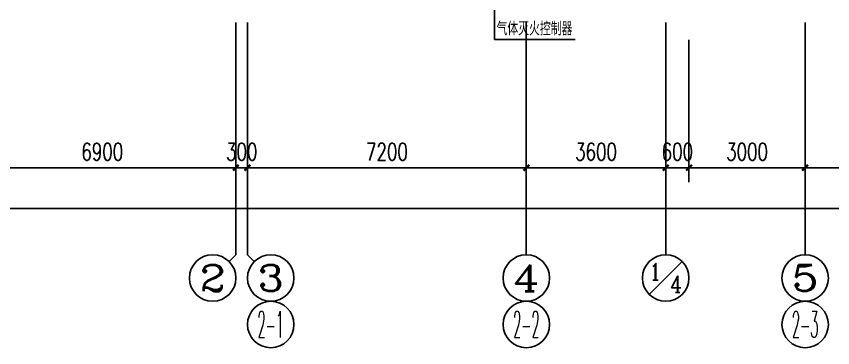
# Model space of a CAD drawing. Extents: x -6243262 to 3079315, y -2914302 to 172723.
# Drawn here: x -1939310 to -1918230, y -1017290 to -1008729 of the extents above; entities that cross this region are included whole.
import ezdxf
from ezdxf.enums import TextEntityAlignment as Align

# ---------------------------------------------------------------- set-up
doc = ezdxf.new("R2010")
doc.units = 0
doc.header["$LTSCALE"] = 1000
for name, color, linetype in [('0-柱网', 2, 'Continuous'), ('AXIS_TEXT', 7, 'Continuous'), ('TEL_LEAD', 3, 'Continuous')]:
    doc.layers.add(name, color=color, linetype=linetype)
doc.styles.add('_TCH_AXIS', font='COMPLEX', dxfattribs={"bigfont": 'GBCBIG'})
doc.styles.add('_TCH_DIM_T3', font='SIMPLEX', dxfattribs={"width": 0.705882, "bigfont": 'GBCBIG'})
doc.styles.add('_TEL_DIM', font='SIMPLEX', dxfattribs={"width": 0.8, "height": 3.5, "bigfont": 'HZTXT'})
doc.styles.add('COMPLEX', font='COMPLEX')
doc.dimstyles.new('_TCH_ARCH&&150', dxfattribs={"dimtxt": 446.25, "dimasz": 150, "dimexe": 375, "dimexo": 450, "dimgap": 189.375, "dimtad": 1, "dimdec": 0, "dimzin": 0, "dimdsep": 46, "dimtxsty": '_TCH_DIM_T3', "dimblk": 'ARCHTICK', "dimcen": 0.09, "dimclrt": 7, "dimazin": 2, "dimtfac": 1, "dimtdec": 0, "dimtix": 1, "dimtmove": 2, "dimatfit": 3, "dimfxl": 0, "dimtolj": 1, "dimtzin": 0, "dimarcsym": 0})

# ---------------------------------------------------------------- blocks, each defined once
blk = doc.blocks.new('_ArchTick')
at = {"color": 0, "linetype": 'ByBlock', "const_width": 0.4}
blk.add_lwpolyline([(-0.5, -0.5), (0.5, 0.5)], dxfattribs=at)
blk = doc.blocks.new('*D566')
at = {"layer": '0-柱网', "color": 0, "lineweight": -2, "transparency": 16777216}
for p, q in [((1320574, -1195682), (1320574, -1200107)), ((1394574, -1195682), (1394574, -1200107)), ((1320574, -1199732), (1394574, -1199732))]:
    blk.add_line(p, q, dxfattribs=at)
at = {"layer": 'Defpoints', "color": 0, "transparency": 16777216}
for p in [(1320574, -1195232), (1394574, -1195232), (1394574, -1199732)]:
    blk.add_point(p, dxfattribs=at)
at = {"layer": '0-柱网', "color": 0, "lineweight": -2, "transparency": 16777216, "xscale": 150, "yscale": 150, "zscale": 150, "rotation": 180}
blk.add_blockref('_ArchTick', (1320574, -1199732), dxfattribs=at)
at = {"layer": '0-柱网', "color": 0, "lineweight": -2, "transparency": 16777216, "xscale": 150, "yscale": 150, "zscale": 150}
blk.add_blockref('_ArchTick', (1394574, -1199732), dxfattribs=at)
at = {"layer": '0-柱网', "color": 7, "transparency": 16777216, "insert": (1357574, -1199319), "char_height": 446.2, "attachment_point": 5, "style": '_TCH_DIM_T3'}
blk.add_mtext('\\A1;74000', dxfattribs=at)
blk = doc.blocks.new('*D567')
at = {"layer": '0-柱网', "color": 0, "lineweight": -2, "transparency": 16777216}
for p, q in [((1320574, -1195382), (1320574, -1199057)), ((1327474, -1195382), (1327474, -1199057)), ((1320574, -1198682), (1327474, -1198682))]:
    blk.add_line(p, q, dxfattribs=at)
at = {"layer": 'Defpoints', "color": 0, "transparency": 16777216}
for p in [(1320574, -1194932), (1327474, -1194932), (1327474, -1198682)]:
    blk.add_point(p, dxfattribs=at)
at = {"layer": '0-柱网', "color": 0, "lineweight": -2, "transparency": 16777216, "xscale": 150, "yscale": 150, "zscale": 150, "rotation": 180}
blk.add_blockref('_ArchTick', (1320574, -1198682), dxfattribs=at)
at = {"layer": '0-柱网', "color": 0, "lineweight": -2, "transparency": 16777216, "xscale": 150, "yscale": 150, "zscale": 150}
blk.add_blockref('_ArchTick', (1327474, -1198682), dxfattribs=at)
at = {"layer": '0-柱网', "color": 7, "transparency": 16777216, "insert": (1324024, -1198269), "char_height": 446.2, "attachment_point": 5, "style": '_TCH_DIM_T3'}
blk.add_mtext('\\A1;6900', dxfattribs=at)
blk = doc.blocks.new('*D568')
at = {"layer": '0-柱网', "color": 0, "lineweight": -2, "transparency": 16777216}
for p, q in [((1327474, -1195382), (1327474, -1199057)), ((1327774, -1195382), (1327774, -1199057)), ((1327474, -1198682), (1327324, -1198682)), ((1327474, -1198682), (1327774, -1198682)), ((1327774, -1198682), (1327924, -1198682))]:
    blk.add_line(p, q, dxfattribs=at)
at = {"layer": 'Defpoints', "color": 0, "transparency": 16777216}
for p in [(1327474, -1194932), (1327774, -1194932), (1327774, -1198682)]:
    blk.add_point(p, dxfattribs=at)
at = {"layer": '0-柱网', "color": 0, "lineweight": -2, "transparency": 16777216, "xscale": 150, "yscale": 150, "zscale": 150}
blk.add_blockref('_ArchTick', (1327474, -1198682), dxfattribs=at)
at = {"layer": '0-柱网', "color": 0, "lineweight": -2, "transparency": 16777216, "xscale": 150, "yscale": 150, "zscale": 150, "rotation": 180}
blk.add_blockref('_ArchTick', (1327774, -1198682), dxfattribs=at)
at = {"layer": '0-柱网', "color": 7, "transparency": 16777216, "insert": (1327624, -1198269), "char_height": 446.2, "attachment_point": 5, "style": '_TCH_DIM_T3'}
blk.add_mtext('\\A1;300', dxfattribs=at)
blk = doc.blocks.new('*D569')
at = {"layer": '0-柱网', "color": 0, "lineweight": -2, "transparency": 16777216}
for p, q in [((1327774, -1195382), (1327774, -1199057)), ((1334974, -1195382), (1334974, -1199057)), ((1327774, -1198682), (1334974, -1198682))]:
    blk.add_line(p, q, dxfattribs=at)
at = {"layer": 'Defpoints', "color": 0, "transparency": 16777216}
for p in [(1327774, -1194932), (1334974, -1194932), (1334974, -1198682)]:
    blk.add_point(p, dxfattribs=at)
at = {"layer": '0-柱网', "color": 0, "lineweight": -2, "transparency": 16777216, "xscale": 150, "yscale": 150, "zscale": 150, "rotation": 180}
blk.add_blockref('_ArchTick', (1327774, -1198682), dxfattribs=at)
at = {"layer": '0-柱网', "color": 0, "lineweight": -2, "transparency": 16777216, "xscale": 150, "yscale": 150, "zscale": 150}
blk.add_blockref('_ArchTick', (1334974, -1198682), dxfattribs=at)
at = {"layer": '0-柱网', "color": 7, "transparency": 16777216, "insert": (1331374, -1198269), "char_height": 446.2, "attachment_point": 5, "style": '_TCH_DIM_T3'}
blk.add_mtext('\\A1;7200', dxfattribs=at)
blk = doc.blocks.new('*D570')
at = {"layer": '0-柱网', "color": 0, "lineweight": -2, "transparency": 16777216}
for p, q in [((1334974, -1195382), (1334974, -1199057)), ((1338574, -1195382), (1338574, -1199057)), ((1334974, -1198682), (1338574, -1198682))]:
    blk.add_line(p, q, dxfattribs=at)
at = {"layer": 'Defpoints', "color": 0, "transparency": 16777216}
for p in [(1334974, -1194932), (1338574, -1194932), (1338574, -1198682)]:
    blk.add_point(p, dxfattribs=at)
at = {"layer": '0-柱网', "color": 0, "lineweight": -2, "transparency": 16777216, "xscale": 150, "yscale": 150, "zscale": 150, "rotation": 180}
blk.add_blockref('_ArchTick', (1334974, -1198682), dxfattribs=at)
at = {"layer": '0-柱网', "color": 0, "lineweight": -2, "transparency": 16777216, "xscale": 150, "yscale": 150, "zscale": 150}
blk.add_blockref('_ArchTick', (1338574, -1198682), dxfattribs=at)
at = {"layer": '0-柱网', "color": 7, "transparency": 16777216, "insert": (1336774, -1198269), "char_height": 446.2, "attachment_point": 5, "style": '_TCH_DIM_T3'}
blk.add_mtext('\\A1;3600', dxfattribs=at)
blk = doc.blocks.new('*D571')
at = {"layer": '0-柱网', "color": 0, "lineweight": -2, "transparency": 16777216}
for p, q in [((1338574, -1195382), (1338574, -1199057)), ((1339174, -1195382), (1339174, -1199057)), ((1338574, -1198682), (1338424, -1198682)), ((1338574, -1198682), (1339174, -1198682)), ((1339174, -1198682), (1339324, -1198682))]:
    blk.add_line(p, q, dxfattribs=at)
at = {"layer": 'Defpoints', "color": 0, "transparency": 16777216}
for p in [(1338574, -1194932), (1339174, -1194932), (1339174, -1198682)]:
    blk.add_point(p, dxfattribs=at)
at = {"layer": '0-柱网', "color": 0, "lineweight": -2, "transparency": 16777216, "xscale": 150, "yscale": 150, "zscale": 150}
blk.add_blockref('_ArchTick', (1338574, -1198682), dxfattribs=at)
at = {"layer": '0-柱网', "color": 0, "lineweight": -2, "transparency": 16777216, "xscale": 150, "yscale": 150, "zscale": 150, "rotation": 180}
blk.add_blockref('_ArchTick', (1339174, -1198682), dxfattribs=at)
at = {"layer": '0-柱网', "color": 7, "transparency": 16777216, "insert": (1338874, -1198269), "char_height": 446.2, "attachment_point": 5, "style": '_TCH_DIM_T3'}
blk.add_mtext('\\A1;600', dxfattribs=at)
blk = doc.blocks.new('*D572')
at = {"layer": '0-柱网', "color": 0, "lineweight": -2, "transparency": 16777216}
for p, q in [((1339174, -1195382), (1339174, -1199057)), ((1342174, -1195382), (1342174, -1199057)), ((1339174, -1198682), (1342174, -1198682))]:
    blk.add_line(p, q, dxfattribs=at)
at = {"layer": 'Defpoints', "color": 0, "transparency": 16777216}
for p in [(1339174, -1194932), (1342174, -1194932), (1342174, -1198682)]:
    blk.add_point(p, dxfattribs=at)
at = {"layer": '0-柱网', "color": 0, "lineweight": -2, "transparency": 16777216, "xscale": 150, "yscale": 150, "zscale": 150, "rotation": 180}
blk.add_blockref('_ArchTick', (1339174, -1198682), dxfattribs=at)
at = {"layer": '0-柱网', "color": 0, "lineweight": -2, "transparency": 16777216, "xscale": 150, "yscale": 150, "zscale": 150}
blk.add_blockref('_ArchTick', (1342174, -1198682), dxfattribs=at)
at = {"layer": '0-柱网', "color": 7, "transparency": 16777216, "insert": (1340674, -1198269), "char_height": 446.2, "attachment_point": 5, "style": '_TCH_DIM_T3'}
blk.add_mtext('\\A1;3000', dxfattribs=at)
blk = doc.blocks.new('*D573')
at = {"layer": '0-柱网', "color": 0, "lineweight": -2, "transparency": 16777216}
for p, q in [((1342174, -1195382), (1342174, -1199057)), ((1349374, -1195382), (1349374, -1199057)), ((1342174, -1198682), (1349374, -1198682))]:
    blk.add_line(p, q, dxfattribs=at)
at = {"layer": 'Defpoints', "color": 0, "transparency": 16777216}
for p in [(1342174, -1194932), (1349374, -1194932), (1349374, -1198682)]:
    blk.add_point(p, dxfattribs=at)
at = {"layer": '0-柱网', "color": 0, "lineweight": -2, "transparency": 16777216, "xscale": 150, "yscale": 150, "zscale": 150, "rotation": 180}
blk.add_blockref('_ArchTick', (1342174, -1198682), dxfattribs=at)
at = {"layer": '0-柱网', "color": 0, "lineweight": -2, "transparency": 16777216, "xscale": 150, "yscale": 150, "zscale": 150}
blk.add_blockref('_ArchTick', (1349374, -1198682), dxfattribs=at)
at = {"layer": '0-柱网', "color": 7, "transparency": 16777216, "insert": (1345774, -1198269), "char_height": 446.2, "attachment_point": 5, "style": '_TCH_DIM_T3'}
blk.add_mtext('\\A1;7200', dxfattribs=at)
blk = doc.blocks.new('_AXISO')
at = {"color": 0}
blk.add_circle((0, 0), 0.5, dxfattribs=at)
at = {"layer": 'AXIS_TEXT', "color": 0, "style": 'COMPLEX', "width": 1.041667}
blk.add_attdef('A', text='', height=0.56, dxfattribs=at).set_placement((-0.25, -0.28), (0.25, -0.28), align=Align.FIT)
blk = doc.blocks.new('345634')
at = {"layer": '0-柱网', "color": 8}
for p, q in [((1327474.1, -1194931.9), (1327474.1, -1200931.9)), ((1327774.1, -1194931.9), (1327774.1, -1200931.9)), ((1334974.1, -1194931.9), (1334974.1, -1200931.9)), ((1338574.1, -1194931.9), (1338574.1, -1200931.9)), ((1342174.1, -1194931.9), (1342174.1, -1200931.9)), ((1327298.4, -1201107.6), (1327474.1, -1200931.9)), ((1327949.9, -1201107.6), (1327774.1, -1200931.9)), ((1338149.9, -1201956.1), (1338998.4, -1201107.6))]:
    blk.add_line(p, q, dxfattribs=at)
for centre in [(1338574.1, -1201531.9), (1328374.1, -1202731.9), (1334974.1, -1202731.9), (1342174.1, -1202731.9)]:
    blk.add_circle(centre, 600, dxfattribs=at)
ref = blk.add_blockref('_AXISO', (1326874.1, -1201531.9), dxfattribs=dict(at, xscale=1200, yscale=1200, zscale=1200))
ref.add_attrib('A', '2', dxfattribs={"layer": 'AXIS_TEXT', "color": 8, "height": 678.8, "style": '_TCH_AXIS', "width": 1.5}).set_placement((1326534.7, -1201871.3), (1327213.5, -1201871.3), align=Align.FIT)
ref = blk.add_blockref('_AXISO', (1328374.1, -1201531.9), dxfattribs=dict(at, xscale=1200, yscale=1200, zscale=1200))
ref.add_attrib('A', '3', dxfattribs={"layer": 'AXIS_TEXT', "color": 8, "height": 678.8, "style": '_TCH_AXIS', "width": 1.5}).set_placement((1328034.7, -1201871.3), (1328713.5, -1201871.3), align=Align.FIT)
ref = blk.add_blockref('_AXISO', (1334974.1, -1201531.9), dxfattribs=dict(at, xscale=1200, yscale=1200, zscale=1200))
ref.add_attrib('A', '4', dxfattribs={"layer": 'AXIS_TEXT', "color": 8, "height": 678.8, "style": '_TCH_AXIS', "width": 1.3125}).set_placement((1334634.7, -1201871.3), (1335313.5, -1201871.3), align=Align.FIT)
ref = blk.add_blockref('_AXISO', (1342174.1, -1201531.9), dxfattribs=dict(at, xscale=1200, yscale=1200, zscale=1200))
ref.add_attrib('A', '5', dxfattribs={"layer": 'AXIS_TEXT', "color": 8, "height": 678.8, "style": '_TCH_AXIS', "width": 1.5}).set_placement((1341834.7, -1201871.3), (1342513.5, -1201871.3), align=Align.FIT)
at = {"layer": '0-柱网', "color": 7, "style": '_TCH_AXIS'}
for s, width, p, p2 in [('2-1', 0.381818, (1328034.7, -1203071.3), (1328713.5, -1203071.3)), ('2-2', 0.35, (1334634.7, -1203071.3), (1335313.5, -1203071.3)), ('2-3', 0.35, (1341834.7, -1203071.3), (1342513.5, -1203071.3))]:
    blk.add_text(s, height=678.82, dxfattribs=dict(at, width=width)).set_placement(p, p2, align=Align.FIT)
at = {"layer": 'AXIS_TEXT', "color": 7, "style": '_TCH_AXIS'}
for s, width, p, p2 in [('1', 1.630466, (1338154.1, -1201585.5), (1338454.1, -1201585.5)), ('4', 0.917137, (1338694.1, -1201907.5), (1338994.1, -1201907.5))]:
    blk.add_text(s, height=429.3, dxfattribs=dict(at, width=width)).set_placement(p, p2, align=Align.FIT)
at = {"layer": '0-柱网', "color": 8}
for p1, p2, distance, picture, middle in [((1320574.1, -1194931.9), (1327474.1, -1194931.9), -3750, '*D567', (1324024.1, -1198269.4)), ((1327474.1, -1194931.9), (1327774.1, -1194931.9), -3750, '*D568', (1327624.1, -1198269.4)), ((1327774.1, -1194931.9), (1334974.1, -1194931.9), -3750, '*D569', (1331374.1, -1198269.4)), ((1334974.1, -1194931.9), (1338574.1, -1194931.9), -3750, '*D570', (1336774.1, -1198269.4)), ((1338574.1, -1194931.9), (1339174.1, -1194931.9), -3750, '*D571', (1338874.1, -1198269.4)), ((1339174.1, -1194931.9), (1342174.1, -1194931.9), -3750, '*D572', (1340674.1, -1198269.4)), ((1342174.1, -1194931.9), (1349374.1, -1194931.9), -3750, '*D573', (1345774.1, -1198269.4)), ((1320574.1, -1195231.9), (1394574.1, -1195231.9), -4500, '*D566', (1357574.1, -1199319.4))]:
    dim = blk.add_aligned_dim(p1=p1, p2=p2, distance=distance, dimstyle='_TCH_ARCH&&150', dxfattribs=at)
    dim.commit()
    dim.dimension.update_dxf_attribs({"geometry": picture, "text_midpoint": middle})

msp = doc.modelspace()

# ---------------------------------------------------------------- linework, layer by layer
at = {"layer": 'TEL_LEAD'}
for p, q in [((-1926963.5, -1008301.7), (-1926963.5, -1009328.9)), ((-1926963.5, -1009328.9), (-1924876.2, -1009328.9))]:
    msp.add_line(p, q, dxfattribs=at)

# ---------------------------------------------------------------- block references
msp.add_blockref('345634', (-3261114.6, 186041.4))

# ---------------------------------------------------------------- texts
at = {"layer": 'TEL_LEAD', "color": 7, "style": '_TEL_DIM', "width": 0.8}
msp.add_text('气体灭火控制器', height=350, dxfattribs=at).set_placement((-1926910.3, -1009223.9))

doc.saveas('drawing.dxf')
